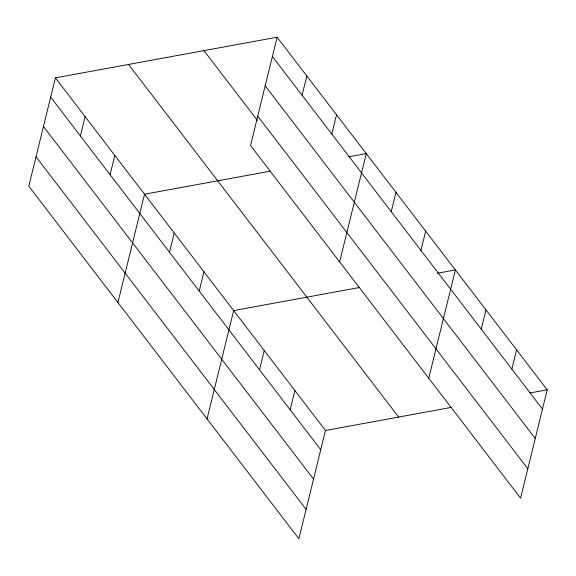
<?xml version="1.0" encoding="UTF-8"?>
<svg xmlns="http://www.w3.org/2000/svg" width="576" height="576" viewBox="0 0 576 576"><rect width="100%" height="100%" fill="white"/><g stroke="black" fill="none" stroke-linecap="round" stroke-linejoin="round"><path stroke-width="0.86" d="M55.404 77.854L28.8 186.17L298.879 538.79L325.483 430.474L55.404 77.854L277.121 37.21L547.2 389.83L520.596 498.146L250.517 145.526L277.121 37.21M80.381 135.907L85.111 116.64M110.088 174.694L114.826 155.434M117.929 302.537L144.533 194.22L270.288 171.166M169.51 252.274L174.24 233.006M199.217 291.06L203.947 271.793M207.05 418.903L233.662 310.579L359.417 287.525M302.098 95.263L306.828 75.996M259.538 369.814L264.269 350.546M331.805 134.05L336.535 114.782M290.146 409.774L294.876 390.506M339.638 261.893L366.25 153.576L348.826 156.766M391.226 211.63L395.957 192.362M420.934 250.416L425.664 231.149M428.767 378.252L455.371 269.935L437.083 273.29M481.248 329.17L485.978 309.902M511.862 369.13L516.593 349.862M325.483 430.474L451.246 407.419M529.776 393.019L547.2 389.83M272.39 56.477L542.47 409.09M265.169 85.86L535.248 438.48M257.731 116.143L527.81 468.756M203.954 50.623L257.429 120.442M128.57 64.44L398.65 417.06M50.674 97.121L320.753 449.741M43.452 126.504L313.538 479.124M36.022 156.787L306.101 509.4"/></g></svg>
